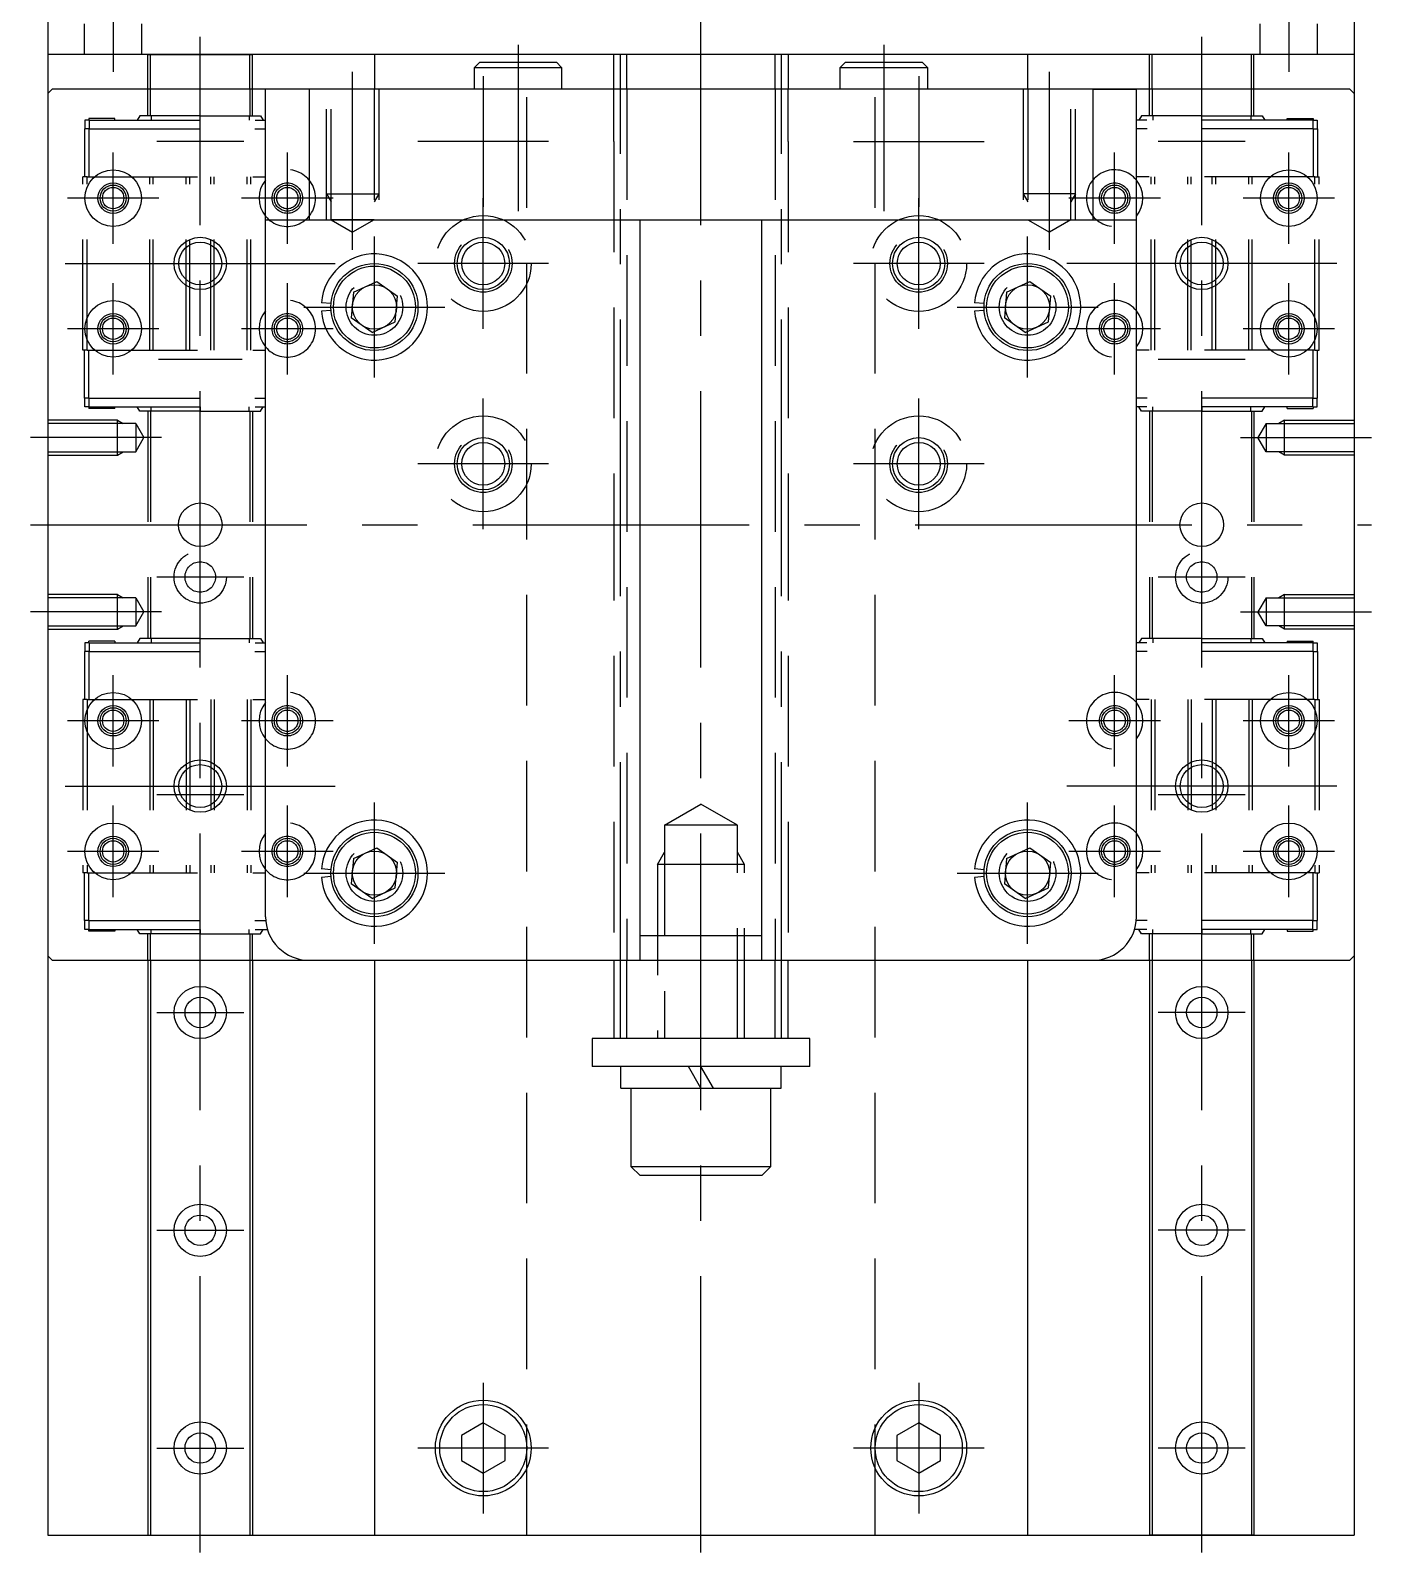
# Model space of a CAD drawing. Extents: x -165 to 419, y -413 to 152.
# Drawn here: x 189.8 to 343.8, y -397.5 to -222.7 of the extents above; entities that cross this region are included whole.
import ezdxf

# ---------------------------------------------------------------- set-up
doc = ezdxf.new("R2010")
doc.units = 0
doc.linetypes.add('CENTER', pattern=[50.8, 31.75, -6.35, 6.35, -6.35])
doc.linetypes.add('DASHED', pattern=[19.05, 12.7, -6.35])
doc.layers.get('0').update_dxf_attribs({"linetype": 'CONTINUOUS'})
doc.layers.add('CENTER', color=1, linetype='CENTER')

msp = doc.modelspace()

# ---------------------------------------------------------------- linework, layer by layer
at = {"color": 7, "linetype": 'CONTINUOUS'}
for p, q in [((191.75, -215.5), (191.75, -395.5)), ((341.75, -215.5), (341.75, -395.5)), ((341.75, -225.5), (191.75, -225.5)), ((203.25, -225.5), (215.25, -225.5)), ((203.25, -229.5), (203.25, -225.5)), ((203.55, -229.5), (203.55, -225.5)), ((214.95, -229.5), (214.95, -225.5)), ((215.25, -229.5), (215.25, -225.5)), ((229.25, -225.5), (229.25, -229.5)), ((240.75, -227), (241.35, -226.4)), ((240.75, -227), (250.75, -227)), ((240.75, -229.5), (240.75, -227)), ((241.35, -226.4), (250.15, -226.4)), ((250.15, -226.4), (250.75, -227)), ((250.75, -227), (250.75, -229.5)), ((256.75, -229.5), (256.75, -225.5)), ((276.75, -225.5), (276.75, -229.5)), ((282.75, -227), (283.35, -226.4)), ((282.75, -227), (292.75, -227)), ((282.75, -229.5), (282.75, -227)), ((283.35, -226.4), (292.15, -226.4)), ((292.15, -226.4), (292.75, -227)), ((292.75, -227), (292.75, -229.5)), ((304.25, -225.5), (304.25, -229.5)), ((330.25, -225.5), (318.25, -225.5)), ((318.25, -229.5), (318.25, -225.5)), ((318.55, -229.5), (318.55, -225.5)), ((329.95, -229.5), (329.95, -225.5)), ((330.25, -229.5), (330.25, -225.5)), ((192.25, -229.5), (191.75, -230)), ((192.25, -229.5), (191.75, -230)), ((191.75, -230), (191.75, -329)), ((191.75, -230), (191.75, -329)), ((341.25, -229.5), (192.25, -229.5)), ((216.75, -324.5), (216.75, -229.5)), ((221.75, -229.5), (216.75, -229.5)), ((221.75, -229.5), (221.75, -244.5)), ((311.75, -229.5), (311.75, -244.5)), ((311.75, -229.5), (316.75, -229.5)), ((316.75, -324.5), (316.75, -229.5)), ((341.25, -229.5), (341.75, -230)), ((341.25, -229.5), (341.75, -230)), ((341.75, -230), (341.75, -329)), ((341.75, -230), (341.75, -329)), ((216.75, -244.5), (316.75, -244.5)), ((259.75, -329.5), (259.75, -244.5)), ((273.75, -329.5), (273.75, -244.5)), ((226.85, -252.81), (229.51, -251.58)), ((229.51, -251.58), (231.91, -253.27)), ((301.85, -252.81), (304.51, -251.58)), ((304.51, -251.58), (306.91, -253.27)), ((226.85, -252.81), (226.59, -255.73)), ((231.65, -256.19), (231.91, -253.27)), ((301.85, -252.81), (301.59, -255.73)), ((306.65, -256.19), (306.91, -253.27)), ((224.27, -254.11), (223.17, -254.02)), ((224.27, -254.89), (223.17, -254.98)), ((299.27, -254.11), (298.17, -254.02)), ((299.27, -254.89), (298.17, -254.98)), ((228.99, -257.42), (226.59, -255.73)), ((228.99, -257.42), (231.65, -256.19)), ((303.99, -257.42), (301.59, -255.73)), ((303.99, -257.42), (306.65, -256.19)), ((226.85, -317.81), (226.59, -320.73)), ((226.85, -317.81), (229.51, -316.58)), ((229.51, -316.58), (231.91, -318.27)), ((301.85, -317.81), (301.59, -320.73)), ((301.85, -317.81), (304.51, -316.58)), ((304.51, -316.58), (306.91, -318.27)), ((224.27, -319.11), (223.17, -319.02)), ((231.65, -321.19), (231.91, -318.27)), ((299.27, -319.11), (298.17, -319.02)), ((306.65, -321.19), (306.91, -318.27)), ((224.27, -319.89), (223.17, -319.98)), ((228.99, -322.42), (226.59, -320.73)), ((228.99, -322.42), (231.65, -321.19)), ((299.27, -319.89), (298.17, -319.98)), ((303.99, -322.42), (301.59, -320.73)), ((303.99, -322.42), (306.65, -321.19)), ((259.75, -326.64), (273.75, -326.64)), ((192.25, -329.5), (191.75, -329)), ((192.25, -329.5), (191.75, -329)), ((192.25, -329.5), (341.25, -329.5)), ((192.25, -329.5), (341.25, -329.5)), ((203.25, -329.5), (203.25, -395.5)), ((203.55, -329.5), (203.55, -395.5)), ((214.95, -329.5), (214.95, -395.5)), ((215.25, -329.5), (215.25, -395.5)), ((221.75, -329.5), (259.75, -329.5)), ((229.25, -329.5), (229.25, -395.5)), ((255.75, -329.5), (277.75, -329.5)), ((256.75, -329.5), (256.75, -338.5)), ((259.75, -329.5), (273.75, -329.5)), ((273.75, -329.5), (311.75, -329.5)), ((276.75, -338.5), (276.75, -329.5)), ((304.25, -329.5), (304.25, -395.5)), ((318.25, -329.5), (318.25, -395.5)), ((318.55, -329.5), (318.55, -395.5)), ((329.95, -329.5), (329.95, -395.5)), ((330.25, -329.5), (330.25, -395.5)), ((341.25, -329.5), (341.75, -329)), ((341.25, -329.5), (341.75, -329)), ((279.25, -338.5), (254.25, -338.5)), ((254.25, -338.5), (254.25, -341.7)), ((276.75, -338.5), (256.75, -338.5)), ((279.25, -341.7), (279.25, -338.5)), ((279.25, -341.7), (254.25, -341.7)), ((275.95, -341.7), (257.55, -341.7)), ((257.55, -344.2), (257.55, -341.7)), ((266.75, -344.2), (265.31, -341.7)), ((268.19, -344.2), (266.75, -341.7)), ((275.95, -344.2), (275.95, -341.7)), ((257.55, -344.2), (275.95, -344.2)), ((258.75, -353.2), (258.75, -344.2)), ((274.75, -344.2), (274.75, -353.2)), ((274.75, -353.2), (258.75, -353.2)), ((259.75, -354.2), (258.75, -353.2)), ((273.75, -354.2), (259.75, -354.2)), ((274.75, -353.2), (273.75, -354.2)), ((241.75, -382.61), (239.25, -384.06)), ((244.25, -384.06), (241.75, -382.61)), ((291.75, -382.61), (289.25, -384.06)), ((294.25, -384.06), (291.75, -382.61)), ((239.25, -384.06), (239.25, -386.94)), ((244.25, -386.94), (244.25, -384.06)), ((289.25, -384.06), (289.25, -386.94)), ((294.25, -386.94), (294.25, -384.06)), ((239.25, -386.94), (241.75, -388.39)), ((241.75, -388.39), (244.25, -386.94)), ((289.25, -386.94), (291.75, -388.39)), ((291.75, -388.39), (294.25, -386.94)), ((191.75, -395.5), (341.75, -395.5)), ((203.25, -395.5), (215.25, -395.5)), ((330.25, -395.5), (318.25, -395.5))]:
    msp.add_line(p, q, dxfattribs=at)
at = {"color": 3, "linetype": 'DASHED'}
for p, q in [((195.95, -225.5), (195.95, -222)), ((202.55, -225.5), (202.55, -222)), ((330.95, -225.5), (330.95, -222)), ((337.55, -225.5), (337.55, -222)), ((246.75, -395.5), (246.75, -225.5)), ((286.75, -395.5), (286.75, -225.5)), ((203.25, -232.55), (203.25, -229.5)), ((203.55, -232.55), (203.55, -229.5)), ((214.95, -229.5), (214.95, -232.55)), ((215.25, -232.55), (215.25, -229.5)), ((223.75, -244.5), (223.75, -229.5)), ((224.29, -244.5), (224.29, -229.5)), ((229.21, -229.5), (229.21, -244.5)), ((229.75, -229.5), (229.75, -244.5)), ((256.75, -235.5), (256.75, -229.5)), ((256.75, -235.5), (256.75, -229.5)), ((258.25, -229.5), (258.25, -329.5)), ((275.25, -229.5), (275.25, -329.5)), ((276.75, -235.5), (276.75, -229.5)), ((276.75, -235.5), (276.75, -229.5)), ((303.75, -229.5), (303.75, -244.5)), ((304.29, -229.5), (304.29, -244.5)), ((309.21, -244.5), (309.21, -229.5)), ((309.75, -244.5), (309.75, -229.5)), ((318.25, -232.55), (318.25, -229.5)), ((318.55, -229.5), (318.55, -232.55)), ((329.95, -232.55), (329.95, -229.5)), ((330.25, -232.55), (330.25, -229.5)), ((196.45, -234.05), (195.95, -234.05)), ((195.95, -234.05), (195.95, -239.55)), ((196, -233.05), (196, -234.05)), ((196.5, -233.05), (196, -233.05)), ((196.45, -232.85), (196.45, -233.05)), ((199.45, -232.85), (196.45, -232.85)), ((196.45, -234.05), (216.75, -234.05)), ((196.45, -234.05), (196.45, -239.55)), ((196.5, -233.05), (216.75, -233.05)), ((196.5, -233.05), (196.5, -234.05)), ((199.45, -233.05), (199.45, -232.85)), ((202.32, -232.55), (202.02, -233.05)), ((203.62, -232.55), (202.32, -232.55)), ((203.62, -232.55), (203.62, -233.05)), ((209.25, -232.55), (203.62, -232.55)), ((209.25, -232.55), (214.88, -232.55)), ((209.25, -233.05), (209.25, -232.55)), ((214.88, -232.55), (214.88, -233.05)), ((214.88, -232.55), (216.18, -232.55)), ((216.18, -232.55), (216.48, -233.05)), ((337, -233.05), (316.75, -233.05)), ((337.05, -234.05), (316.75, -234.05)), ((317.32, -232.55), (317.02, -233.05)), ((318.62, -232.55), (317.32, -232.55)), ((318.62, -232.55), (318.62, -233.05)), ((324.25, -232.55), (318.62, -232.55)), ((324.25, -232.55), (329.88, -232.55)), ((324.25, -233.05), (324.25, -232.55)), ((329.88, -232.55), (329.88, -233.05)), ((329.88, -232.55), (331.18, -232.55)), ((331.18, -232.55), (331.48, -233.05)), ((334.05, -233.05), (334.05, -232.85)), ((334.05, -232.85), (337.05, -232.85)), ((337, -233.05), (337, -234.05)), ((337, -233.05), (337.5, -233.05)), ((337.05, -232.85), (337.05, -233.05)), ((337.05, -234.05), (337.05, -239.55)), ((337.05, -234.05), (337.55, -234.05)), ((337.5, -233.05), (337.5, -234.05)), ((337.55, -234.05), (337.55, -239.55)), ((256.75, -235.5), (256.75, -275.5)), ((256.75, -235.5), (256.75, -275.5)), ((276.75, -235.5), (276.75, -275.5)), ((276.75, -235.5), (276.75, -275.5)), ((195.75, -259.45), (195.75, -239.55)), ((196.25, -239.55), (195.75, -239.55)), ((196.25, -239.55), (216.75, -239.55)), ((196.25, -259.45), (196.25, -239.55)), ((203.45, -259.45), (203.45, -239.55)), ((203.85, -259.45), (203.85, -239.55)), ((207.65, -259.45), (207.65, -239.55)), ((208.05, -259.45), (208.05, -239.55)), ((210.45, -259.45), (210.45, -239.55)), ((210.85, -259.45), (210.85, -239.55)), ((214.65, -259.45), (214.65, -239.55)), ((215.05, -259.45), (215.05, -239.55)), ((337.25, -239.55), (316.75, -239.55)), ((318.45, -259.45), (318.45, -239.55)), ((318.85, -259.45), (318.85, -239.55)), ((322.65, -259.45), (322.65, -239.55)), ((323.05, -259.45), (323.05, -239.55)), ((325.45, -259.45), (325.45, -239.55)), ((325.85, -259.45), (325.85, -239.55)), ((329.65, -259.45), (329.65, -239.55)), ((330.05, -259.45), (330.05, -239.55)), ((337.25, -259.45), (337.25, -239.55)), ((337.25, -239.55), (337.75, -239.55)), ((337.75, -259.45), (337.75, -239.55)), ((223.75, -241.5), (229.75, -241.5)), ((223.75, -241.5), (224.29, -242.44)), ((229.75, -241.5), (229.21, -242.44)), ((309.75, -241.5), (303.75, -241.5)), ((303.75, -241.5), (304.29, -242.44)), ((309.75, -241.5), (309.21, -242.44)), ((224.29, -244.5), (226.75, -245.92)), ((229.21, -244.5), (224.29, -244.5)), ((229.21, -244.5), (226.75, -245.92)), ((304.29, -244.5), (309.21, -244.5)), ((304.29, -244.5), (306.75, -245.92)), ((309.21, -244.5), (306.75, -245.92)), ((196.25, -259.45), (195.75, -259.45)), ((195.95, -264.95), (195.95, -259.45)), ((196.25, -259.45), (216.75, -259.45)), ((196.45, -264.95), (196.45, -259.45)), ((337.25, -259.45), (316.75, -259.45)), ((337.05, -264.95), (337.05, -259.45)), ((337.25, -259.45), (337.75, -259.45)), ((337.55, -264.95), (337.55, -259.45)), ((196.45, -264.95), (195.95, -264.95)), ((196, -265.95), (196, -264.95)), ((196.45, -264.95), (216.75, -264.95)), ((196.5, -265.95), (196.5, -264.95)), ((337.05, -264.95), (316.75, -264.95)), ((337, -265.95), (337, -264.95)), ((337.05, -264.95), (337.55, -264.95)), ((337.5, -265.95), (337.5, -264.95)), ((196.5, -265.95), (196, -265.95)), ((196.45, -265.95), (196.45, -266.15)), ((199.45, -266.15), (196.45, -266.15)), ((196.5, -265.95), (216.75, -265.95)), ((199.45, -266.15), (199.45, -265.95)), ((202.32, -266.45), (202.02, -265.95)), ((203.62, -266.45), (202.32, -266.45)), ((203.25, -266.45), (203.25, -292.55)), ((203.55, -266.45), (203.55, -292.55)), ((203.62, -266.45), (203.62, -265.95)), ((209.25, -266.45), (203.62, -266.45)), ((209.25, -265.95), (209.25, -266.45)), ((209.25, -266.45), (214.88, -266.45)), ((214.88, -266.45), (214.88, -265.95)), ((214.88, -266.45), (216.18, -266.45)), ((214.95, -266.45), (214.95, -292.55)), ((215.25, -266.45), (215.25, -292.55)), ((216.18, -266.45), (216.48, -265.95)), ((337, -265.95), (316.75, -265.95)), ((317.32, -266.45), (317.02, -265.95)), ((318.62, -266.45), (317.32, -266.45)), ((318.25, -266.45), (318.25, -292.55)), ((318.55, -266.45), (318.55, -292.55)), ((318.62, -266.45), (318.62, -265.95)), ((324.25, -266.45), (318.62, -266.45)), ((324.25, -265.95), (324.25, -266.45)), ((324.25, -266.45), (329.88, -266.45)), ((329.88, -266.45), (329.88, -265.95)), ((329.88, -266.45), (331.18, -266.45)), ((329.95, -266.45), (329.95, -292.55)), ((330.25, -266.45), (330.25, -292.55)), ((331.18, -266.45), (331.48, -265.95)), ((334.05, -266.15), (334.05, -265.95)), ((334.05, -266.15), (337.05, -266.15)), ((337, -265.95), (337.5, -265.95)), ((337.05, -265.95), (337.05, -266.15)), ((199.75, -267.5), (191.75, -267.5)), ((201.85, -267.88), (191.75, -267.88)), ((199.75, -267.5), (200.41, -267.88)), ((199.75, -271.5), (199.75, -267.5)), ((201.85, -267.88), (202.79, -269.5)), ((201.85, -267.88), (201.85, -271.12)), ((331.65, -267.88), (330.71, -269.5)), ((331.65, -267.88), (341.75, -267.88)), ((331.65, -267.88), (331.65, -271.12)), ((333.75, -267.5), (333.09, -267.88)), ((333.75, -267.5), (341.75, -267.5)), ((333.75, -271.5), (333.75, -267.5)), ((201.85, -271.12), (202.79, -269.5)), ((331.65, -271.12), (330.71, -269.5)), ((191.75, -271.12), (201.85, -271.12)), ((191.75, -271.5), (199.75, -271.5)), ((199.75, -271.5), (200.41, -271.12)), ((341.75, -271.12), (331.65, -271.12)), ((333.75, -271.5), (333.09, -271.12)), ((341.75, -271.5), (333.75, -271.5)), ((256.75, -275.5), (256.75, -329.5)), ((276.75, -275.5), (276.75, -329.5)), ((199.75, -287.5), (191.75, -287.5)), ((201.85, -287.88), (191.75, -287.88)), ((199.75, -287.5), (200.41, -287.88)), ((199.75, -291.5), (199.75, -287.5)), ((201.85, -287.88), (202.79, -289.5)), ((201.85, -287.88), (201.85, -291.12)), ((331.65, -287.88), (330.71, -289.5)), ((331.65, -287.88), (341.75, -287.88)), ((331.65, -287.88), (331.65, -291.12)), ((333.75, -287.5), (333.09, -287.88)), ((333.75, -287.5), (341.75, -287.5)), ((333.75, -291.5), (333.75, -287.5)), ((201.85, -291.12), (202.79, -289.5)), ((331.65, -291.12), (330.71, -289.5)), ((191.75, -291.12), (201.85, -291.12)), ((191.75, -291.5), (199.75, -291.5)), ((199.75, -291.5), (200.41, -291.12)), ((341.75, -291.12), (331.65, -291.12)), ((333.75, -291.5), (333.09, -291.12)), ((341.75, -291.5), (333.75, -291.5)), ((196, -293.05), (196, -294.05)), ((196.5, -293.05), (196, -293.05)), ((196.45, -293.05), (196.45, -292.85)), ((199.45, -292.85), (196.45, -292.85)), ((196.5, -293.05), (216.75, -293.05)), ((196.5, -293.05), (196.5, -294.05)), ((199.45, -292.85), (199.45, -293.05)), ((202.32, -292.55), (202.02, -293.05)), ((203.62, -292.55), (202.32, -292.55)), ((209.25, -292.55), (203.62, -292.55)), ((203.62, -292.55), (203.62, -293.05)), ((209.25, -292.55), (214.88, -292.55)), ((209.25, -293.05), (209.25, -292.55)), ((214.88, -292.55), (216.18, -292.55)), ((214.88, -292.55), (214.88, -293.05)), ((216.18, -292.55), (216.48, -293.05)), ((337, -293.05), (316.75, -293.05)), ((317.32, -292.55), (317.02, -293.05)), ((318.62, -292.55), (317.32, -292.55)), ((324.25, -292.55), (318.62, -292.55)), ((318.62, -292.55), (318.62, -293.05)), ((324.25, -292.55), (329.88, -292.55)), ((324.25, -293.05), (324.25, -292.55)), ((329.88, -292.55), (329.88, -293.05)), ((329.88, -292.55), (331.18, -292.55)), ((331.18, -292.55), (331.48, -293.05)), ((334.05, -292.85), (334.05, -293.05)), ((334.05, -292.85), (337.05, -292.85)), ((337, -293.05), (337, -294.05)), ((337, -293.05), (337.5, -293.05)), ((337.05, -293.05), (337.05, -292.85)), ((337.5, -293.05), (337.5, -294.05)), ((195.95, -294.05), (195.95, -299.55)), ((196.45, -294.05), (195.95, -294.05)), ((196.45, -294.05), (216.75, -294.05)), ((196.45, -294.05), (196.45, -299.55)), ((337.05, -294.05), (316.75, -294.05)), ((337.05, -294.05), (337.05, -299.55)), ((337.05, -294.05), (337.55, -294.05)), ((337.55, -294.05), (337.55, -299.55)), ((195.75, -299.55), (195.75, -319.45)), ((196.25, -299.55), (195.75, -299.55)), ((196.25, -299.55), (216.75, -299.55)), ((196.25, -299.55), (196.25, -319.45)), ((203.45, -299.55), (203.45, -319.45)), ((203.85, -299.55), (203.85, -319.45)), ((207.65, -299.55), (207.65, -319.45)), ((208.05, -299.55), (208.05, -319.45)), ((210.45, -299.55), (210.45, -319.45)), ((210.85, -299.55), (210.85, -319.45)), ((214.65, -299.55), (214.65, -319.45)), ((215.05, -299.55), (215.05, -319.45)), ((337.25, -299.55), (316.75, -299.55)), ((318.45, -299.55), (318.45, -319.45)), ((318.85, -299.55), (318.85, -319.45)), ((322.65, -299.55), (322.65, -319.45)), ((323.05, -299.55), (323.05, -319.45)), ((325.45, -299.55), (325.45, -319.45)), ((325.85, -299.55), (325.85, -319.45)), ((329.65, -299.55), (329.65, -319.45)), ((330.05, -299.55), (330.05, -319.45)), ((337.25, -299.55), (337.25, -319.45)), ((337.25, -299.55), (337.75, -299.55)), ((337.75, -299.55), (337.75, -319.45)), ((262.56, -314), (266.75, -311.58)), ((270.94, -314), (266.75, -311.58)), ((270.94, -314), (262.56, -314)), ((262.56, -314), (262.56, -338.5)), ((270.94, -338.5), (270.94, -314)), ((261.75, -318.5), (262.56, -317.09)), ((271.75, -318.5), (270.94, -317.09)), ((196.25, -319.45), (195.75, -319.45)), ((195.95, -324.95), (195.95, -319.45)), ((196.25, -319.45), (216.75, -319.45)), ((196.45, -324.95), (196.45, -319.45)), ((271.75, -318.5), (261.75, -318.5)), ((261.75, -318.5), (261.75, -338.5)), ((271.75, -338.5), (271.75, -318.5)), ((337.25, -319.45), (316.75, -319.45)), ((337.05, -324.95), (337.05, -319.45)), ((337.25, -319.45), (337.75, -319.45)), ((337.55, -324.95), (337.55, -319.45)), ((196.45, -324.95), (195.95, -324.95)), ((196, -325.95), (196, -324.95)), ((196.45, -324.95), (216.77, -324.95)), ((196.5, -325.95), (196.5, -324.95)), ((337.05, -324.95), (316.73, -324.95)), ((337, -325.95), (337, -324.95)), ((337.05, -324.95), (337.55, -324.95)), ((337.5, -325.95), (337.5, -324.95)), ((196.5, -325.95), (196, -325.95)), ((196.45, -326.15), (196.45, -325.95)), ((199.45, -326.15), (196.45, -326.15)), ((196.5, -325.95), (216.97, -325.95)), ((199.45, -325.95), (199.45, -326.15)), ((202.32, -326.45), (202.02, -325.95)), ((203.62, -326.45), (202.32, -326.45)), ((203.25, -329.5), (203.25, -326.45)), ((203.55, -329.5), (203.55, -326.45)), ((203.62, -326.45), (203.62, -325.95)), ((209.25, -326.45), (203.62, -326.45)), ((209.25, -325.95), (209.25, -326.45)), ((209.25, -326.45), (214.88, -326.45)), ((214.88, -326.45), (214.88, -325.95)), ((214.88, -326.45), (216.18, -326.45)), ((214.95, -326.45), (214.95, -329.5)), ((215.25, -329.5), (215.25, -326.45)), ((216.18, -326.45), (216.48, -325.95)), ((337, -325.95), (316.54, -325.95)), ((317.32, -326.45), (317.02, -325.95)), ((318.62, -326.45), (317.32, -326.45)), ((318.25, -329.5), (318.25, -326.45)), ((318.55, -326.45), (318.55, -329.5)), ((318.62, -326.45), (318.62, -325.95)), ((324.25, -326.45), (318.62, -326.45)), ((324.25, -325.95), (324.25, -326.45)), ((324.25, -326.45), (329.88, -326.45)), ((329.88, -326.45), (329.88, -325.95)), ((329.88, -326.45), (331.18, -326.45)), ((329.95, -329.5), (329.95, -326.45)), ((330.25, -329.5), (330.25, -326.45)), ((331.18, -326.45), (331.48, -325.95)), ((334.05, -325.95), (334.05, -326.15)), ((334.05, -326.15), (337.05, -326.15)), ((337, -325.95), (337.5, -325.95)), ((337.05, -326.15), (337.05, -325.95))]:
    msp.add_line(p, q, dxfattribs=at)
at = {"color": 3, "linetype": 'CONTINUOUS'}
for p, q in [((258.25, -229.5), (258.25, -225.5)), ((275.25, -229.5), (275.25, -225.5)), ((258.25, -338.5), (258.25, -329.5)), ((275.25, -338.5), (275.25, -329.5))]:
    msp.add_line(p, q, dxfattribs=at)
at = {"color": 7, "linetype": 'CONTINUOUS'}
for centre, radius in [((199.25, -242), 3.25), ((334.25, -242), 3.25), ((199.25, -242), 1.75), ((199.25, -242), 1.23), ((334.25, -242), 1.75), ((334.25, -242), 1.23), ((209.25, -249.5), 2.46), ((241.75, -249.5), 2.46), ((291.75, -249.5), 2.46), ((324.25, -249.5), 2.46), ((229.25, -254.5), 5), ((229.25, -254.5), 4.7), ((304.25, -254.5), 5), ((304.25, -254.5), 4.7), ((229.25, -254.5), 2.54), ((304.25, -254.5), 2.54), ((199.25, -257), 3.25), ((334.25, -257), 3.25), ((199.25, -257), 1.75), ((199.25, -257), 1.23), ((334.25, -257), 1.75), ((334.25, -257), 1.23), ((241.75, -272.5), 2.46), ((291.75, -272.5), 2.46), ((209.25, -279.5), 2.5), ((324.25, -279.5), 2.5), ((199.25, -302), 3.25), ((334.25, -302), 3.25), ((199.25, -302), 1.75), ((334.25, -302), 1.75), ((199.25, -302), 1.23), ((334.25, -302), 1.23), ((209.25, -309.5), 2.46), ((324.25, -309.5), 2.46), ((199.25, -317), 3.25), ((229.25, -319.5), 5), ((304.25, -319.5), 5), ((334.25, -317), 3.25), ((199.25, -317), 1.75), ((199.25, -317), 1.23), ((229.25, -319.5), 4.7), ((304.25, -319.5), 4.7), ((334.25, -317), 1.75), ((334.25, -317), 1.23), ((229.25, -319.5), 2.54), ((304.25, -319.5), 2.54), ((209.25, -335.5), 3), ((209.25, -335.5), 1.75), ((324.25, -335.5), 3), ((324.25, -335.5), 1.75), ((209.25, -360.5), 3), ((324.25, -360.5), 3), ((209.25, -360.5), 1.75), ((324.25, -360.5), 1.75), ((241.75, -385.5), 5.5), ((241.75, -385.5), 5), ((291.75, -385.5), 5.5), ((291.75, -385.5), 5), ((209.25, -385.5), 3), ((324.25, -385.5), 3), ((209.25, -385.5), 1.75), ((324.25, -385.5), 1.75)]:
    msp.add_circle(centre, radius, dxfattribs=at)
at = {"color": 3, "linetype": 'CONTINUOUS'}
for centre, radius in [((199.25, -242), 1.5), ((334.25, -242), 1.5), ((209.25, -249.5), 3), ((241.75, -249.5), 3), ((291.75, -249.5), 3), ((324.25, -249.5), 3), ((199.25, -257), 1.5), ((334.25, -257), 1.5), ((241.75, -272.5), 3), ((291.75, -272.5), 3), ((199.25, -302), 1.5), ((334.25, -302), 1.5), ((209.25, -309.5), 3), ((324.25, -309.5), 3), ((199.25, -317), 1.5), ((334.25, -317), 1.5)]:
    msp.add_circle(centre, radius, dxfattribs=at)
at = {"color": 3, "linetype": 'DASHED'}
for centre, radius in [((219.25, -242), 1.75), ((219.25, -242), 1.5), ((219.25, -242), 1.23), ((314.25, -242), 1.75), ((314.25, -242), 1.5), ((314.25, -242), 1.23), ((241.75, -249.5), 5.5), ((291.75, -249.5), 5.5), ((241.75, -249.5), 3.3), ((291.75, -249.5), 3.3), ((229.25, -254.5), 3.25), ((304.25, -254.5), 3.25), ((219.25, -257), 1.75), ((219.25, -257), 1.5), ((219.25, -257), 1.23), ((314.25, -257), 1.75), ((314.25, -257), 1.5), ((314.25, -257), 1.23), ((241.75, -272.5), 5.5), ((291.75, -272.5), 5.5), ((241.75, -272.5), 3.3), ((291.75, -272.5), 3.3), ((209.25, -285.5), 3), ((324.25, -285.5), 3), ((209.25, -285.5), 1.75), ((324.25, -285.5), 1.75), ((219.25, -302), 1.75), ((219.25, -302), 1.5), ((314.25, -302), 1.75), ((314.25, -302), 1.5), ((219.25, -302), 1.23), ((314.25, -302), 1.23), ((219.25, -317), 1.75), ((219.25, -317), 1.5), ((219.25, -317), 1.23), ((229.25, -319.5), 3.25), ((304.25, -319.5), 3.25), ((314.25, -317), 1.75), ((314.25, -317), 1.5), ((314.25, -317), 1.23)]:
    msp.add_circle(centre, radius, dxfattribs=at)
for centre, start, end in [((219.25, -242), 219.7151, 140.2849), ((314.25, -242), 39.7151, 320.2849), ((219.25, -257), 219.7151, 140.2849), ((314.25, -257), 39.7151, 320.2849), ((219.25, -302), 219.7151, 140.2849), ((314.25, -302), 39.7151, 320.2849), ((219.25, -317), 219.7151, 140.2849), ((314.25, -317), 39.7151, 320.2849)]:
    msp.add_arc(centre, 3.25, start, end, dxfattribs=at)
at = {"color": 7, "linetype": 'CONTINUOUS'}
for centre, radius, start, end in [((219.25, -242), 3.25, 140.2849, 219.7151), ((314.25, -242), 3.25, 320.2849, 39.7151), ((229.25, -254.5), 6.1, 184.5, 175.5), ((304.25, -254.5), 6.1, 184.5, 175.5), ((219.25, -257), 3.25, 140.2849, 219.7151), ((314.25, -257), 3.25, 320.2849, 39.7151), ((219.25, -302), 3.25, 140.2849, 219.7151), ((314.25, -302), 3.25, 320.2849, 39.7151), ((229.25, -319.5), 6.1, 184.5, 175.5), ((304.25, -319.5), 6.1, 184.5, 175.5), ((219.25, -317), 3.25, 140.2849, 219.7151), ((314.25, -317), 3.25, 320.2849, 39.7151), ((221.75, -324.5), 5, 180, 270), ((311.75, -324.5), 5, 270, 360)]:
    msp.add_arc(centre, radius, start, end, dxfattribs=at)
at = {"layer": 'CENTER', "color": 1, "linetype": 'CENTER'}
for p, q in [((266.75, -397.5), (266.75, -169.7)), ((199.25, -213.5), (199.25, -227.5)), ((334.25, -213.5), (334.25, -227.5)), ((209.25, -397.5), (209.25, -223.5)), ((324.25, -397.5), (324.25, -223.5)), ((245.75, -224.4), (245.75, -243.5)), ((287.75, -224.4), (287.75, -243.5)), ((257.5, -338.5), (257.5, -225.5)), ((276, -338.5), (276, -225.5)), ((226.75, -247.92), (226.75, -227.5)), ((241.75, -228), (241.75, -243)), ((291.75, -228), (291.75, -243)), ((306.75, -247.92), (306.75, -227.5)), ((214.25, -235.5), (204.25, -235.5)), ((249.25, -235.5), (234.25, -235.5)), ((284.25, -235.5), (299.25, -235.5)), ((329.25, -235.5), (319.25, -235.5)), ((199.25, -247.25), (199.25, -236.75)), ((219.25, -247.25), (219.25, -236.75)), ((314.25, -247.25), (314.25, -236.75)), ((334.25, -247.25), (334.25, -236.75)), ((204.5, -242), (194, -242)), ((224.5, -242), (214, -242)), ((241.75, -257), (241.75, -242)), ((291.75, -257), (291.75, -242)), ((319.5, -242), (309, -242)), ((339.5, -242), (329, -242)), ((229.25, -262.6), (229.25, -246.4)), ((304.25, -262.6), (304.25, -246.4)), ((193.75, -249.5), (224.75, -249.5)), ((249.25, -249.5), (234.25, -249.5)), ((299.25, -249.5), (284.25, -249.5)), ((339.75, -249.5), (308.75, -249.5)), ((199.25, -262.25), (199.25, -251.75)), ((219.25, -262.25), (219.25, -251.75)), ((314.25, -262.25), (314.25, -251.75)), ((334.25, -262.25), (334.25, -251.75)), ((221.15, -254.5), (237.35, -254.5)), ((296.15, -254.5), (312.35, -254.5)), ((204.5, -257), (194, -257)), ((224.5, -257), (214, -257)), ((319.5, -257), (309, -257)), ((339.5, -257), (329, -257)), ((204.45, -260.5), (214.05, -260.5)), ((319.25, -260.5), (329.25, -260.5)), ((241.75, -280), (241.75, -265)), ((291.75, -280), (291.75, -265)), ((204.79, -269.5), (189.75, -269.5)), ((328.71, -269.5), (343.75, -269.5)), ((249.25, -272.5), (234.25, -272.5)), ((299.25, -272.5), (284.25, -272.5)), ((189.75, -279.5), (343.75, -279.5)), ((214.25, -285.5), (204.25, -285.5)), ((329.25, -285.5), (319.25, -285.5)), ((204.79, -289.5), (189.75, -289.5)), ((328.71, -289.5), (343.75, -289.5)), ((199.25, -307.25), (199.25, -296.75)), ((219.25, -307.25), (219.25, -296.75)), ((314.25, -307.25), (314.25, -296.75)), ((334.25, -307.25), (334.25, -296.75)), ((204.5, -302), (194, -302)), ((224.5, -302), (214, -302)), ((319.5, -302), (309, -302)), ((339.5, -302), (329, -302)), ((193.75, -309.5), (224.75, -309.5)), ((214.25, -310.5), (204.25, -310.5)), ((339.75, -309.5), (308.75, -309.5)), ((329.25, -310.5), (319.25, -310.5)), ((199.25, -322.25), (199.25, -311.75)), ((219.25, -322.25), (219.25, -311.75)), ((229.25, -327.6), (229.25, -311.4)), ((304.25, -327.6), (304.25, -311.4)), ((314.25, -322.25), (314.25, -311.75)), ((334.25, -322.25), (334.25, -311.75)), ((204.5, -317), (194, -317)), ((224.5, -317), (214, -317)), ((319.5, -317), (309, -317)), ((339.5, -317), (329, -317)), ((221.15, -319.5), (237.35, -319.5)), ((296.15, -319.5), (312.35, -319.5)), ((204.25, -335.5), (214.25, -335.5)), ((329.25, -335.5), (319.25, -335.5)), ((204.25, -360.5), (214.25, -360.5)), ((329.25, -360.5), (319.25, -360.5)), ((241.75, -378), (241.75, -393)), ((291.75, -378), (291.75, -393)), ((204.25, -385.5), (214.25, -385.5)), ((249.25, -385.5), (234.25, -385.5)), ((299.25, -385.5), (284.25, -385.5)), ((329.25, -385.5), (319.25, -385.5))]:
    msp.add_line(p, q, dxfattribs=at)

doc.saveas('drawing.dxf')
